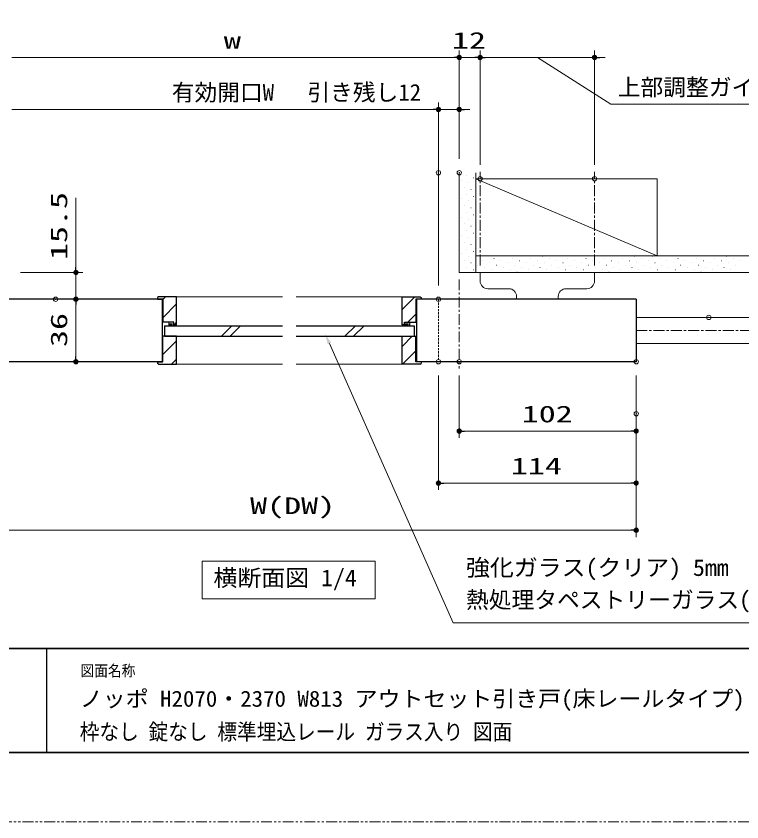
# Model space of a CAD drawing. Units: millimetres, scale not verified. Extents: x -1306 to 1306, y -607 to 607.
# Drawn here: x -910.5 to -492, y -594 to -129.2 of the extents above; entities that cross this region are included whole.
import ezdxf
from ezdxf.enums import TextEntityAlignment as Align

# ---------------------------------------------------------------- set-up
doc = ezdxf.new("R2010")
doc.units = ezdxf.units.MM
doc.header["$LTSCALE"] = 5
doc.header["$PDMODE"] = 32
doc.header["$PDSIZE"] = 2.5
for name, pattern in [('USER1', [2.5, 1.25, -0.25, 0.25, -0.25, 0.25, -0.25]), ('USER2', [0.375, 0.25, -0.125]), ('USER3', [2, 1.25, -0.25, 0.25, -0.25])]:
    doc.linetypes.add(name, pattern=pattern)
for name, color, linetype, lineweight in [('0-1_線(黄)', 2, 'Continuous', 15), ('0-3_陰線', 1, 'USER1', 9), ('0-B_点線(水)', 4, 'USER2', 9), ('0-C_中心線', 3, 'USER3', 9), ('0-D_線(白)', 7, 'Continuous', 30), ('1-0_線(水)', 4, 'Continuous', 9), ('1-1_寸法線', 3, 'Continuous', 13), ('1-2_ハッチング', 6, 'Continuous', 9), ('1-4_DEFPOINTS', 7, 'Continuous', 5), ('1-5_0', 3, 'Continuous', 25), ('1-7_点線(黄)', 2, 'USER2', 15), ('1-8_図面枠', 7, 'Continuous', 35)]:
    doc.layers.add(name, color=color, linetype=linetype, lineweight=lineweight)
doc.styles.add('ＭＳ ゴシック', font='')
doc.styles.get('ＭＳ ゴシック').set_extended_font_data('MS Gothic')

# ---------------------------------------------------------------- blocks, each defined once
blk = doc.blocks.new('_DOT')
at = {"layer": '1-5_0'}
blk.add_line((-2.5, 0), (-5, 0), dxfattribs=at)
for points in [[(0, 0), (-2.5, 0), (-2.48, 0.313)], [(0, 0), (-2.48, -0.313), (-2.5, 0)], [(0, 0), (-2.48, 0.313), (-2.421, 0.622)], [(0, 0), (-2.421, -0.622), (-2.48, -0.313)], [(0, 0), (-2.421, 0.622), (-2.324, 0.92)], [(0, 0), (-2.324, -0.92), (-2.421, -0.622)], [(0, 0), (-2.324, 0.92), (-2.191, 1.204)], [(0, 0), (-2.191, -1.204), (-2.324, -0.92)], [(0, 0), (-2.191, 1.204), (-2.023, 1.469)], [(0, 0), (-2.023, -1.469), (-2.191, -1.204)], [(0, 0), (-2.023, 1.469), (-1.822, 1.711)], [(0, 0), (-1.822, -1.711), (-2.023, -1.469)], [(0, 0), (-1.822, 1.711), (-1.594, 1.926)], [(0, 0), (-1.594, -1.926), (-1.822, -1.711)], [(0, 0), (-1.594, 1.926), (-1.34, 2.111)], [(0, 0), (-1.34, -2.111), (-1.594, -1.926)], [(0, 0), (-1.34, 2.111), (-1.064, 2.262)], [(0, 0), (-1.064, -2.262), (-1.34, -2.111)], [(0, 0), (-1.064, 2.262), (-0.773, 2.378)], [(0, 0), (-0.773, -2.378), (-1.064, -2.262)], [(0, 0), (-0.773, 2.378), (-0.468, 2.456)], [(0, 0), (-0.468, -2.456), (-0.773, -2.378)], [(0, 0), (-0.468, 2.456), (-0.157, 2.495)], [(0, 0), (-0.157, -2.495), (-0.468, -2.456)], [(0, 0), (-0.157, 2.495), (0.157, 2.495)], [(0, 0), (0.157, -2.495), (-0.157, -2.495)], [(0, 0), (0.157, 2.495), (0.468, 2.456)], [(0, 0), (0.468, 2.456), (0.773, 2.378)], [(0, 0), (0.773, 2.378), (1.064, 2.262)], [(0, 0), (1.064, 2.262), (1.34, 2.111)], [(0, 0), (1.34, 2.111), (1.594, 1.926)], [(0, 0), (1.594, 1.926), (1.822, 1.711)], [(0, 0), (1.822, 1.711), (2.023, 1.469)], [(0, 0), (2.023, 1.469), (2.191, 1.204)], [(0, 0), (2.191, 1.204), (2.324, 0.92)], [(0, 0), (2.324, 0.92), (2.421, 0.622)], [(0, 0), (2.421, 0.622), (2.48, 0.313)], [(0, 0), (2.48, 0.313), (2.5, 0)], [(0, 0), (0.468, -2.456), (0.157, -2.495)], [(0, 0), (0.773, -2.378), (0.468, -2.456)], [(0, 0), (1.064, -2.262), (0.773, -2.378)], [(0, 0), (1.34, -2.111), (1.064, -2.262)], [(0, 0), (1.594, -1.926), (1.34, -2.111)], [(0, 0), (1.822, -1.711), (1.594, -1.926)], [(0, 0), (2.023, -1.469), (1.822, -1.711)], [(0, 0), (2.191, -1.204), (2.023, -1.469)], [(0, 0), (2.324, -0.92), (2.191, -1.204)], [(0, 0), (2.421, -0.622), (2.324, -0.92)], [(0, 0), (2.48, -0.313), (2.421, -0.622)], [(0, 0), (2.5, 0), (2.48, -0.313)]]:
    blk.add_solid(points, dxfattribs=at)

msp = doc.modelspace()

# ---------------------------------------------------------------- linework, layer by layer
at = {"layer": '0-1_線(黄)'}
for p, q in [((-654.957, -277.044), (-654.957, -219.544)), ((-645.457, -277.044), (-645.457, -219.544)), ((-645.457, -223.044), (-540.957, -223.044)), ((-645.457, -267.544), (-451.458, -267.544)), ((-654.957, -277.044), (-451.458, -277.044)), ((-642.957, -281.944), (-642.957, -277.044)), ((-576.957, -281.944), (-576.957, -277.044)), ((-638.457, -286.444), (-626.417, -286.444)), ((-581.457, -286.444), (-593.417, -286.444)), ((-621.917, -290.944), (-621.917, -292.544)), ((-597.917, -290.944), (-597.917, -292.544))]:
    msp.add_line(p, q, dxfattribs=at)
msp.add_lwpolyline([(-645.457, -223.044), (-540.957, -267.544), (-540.957, -223.044)], dxfattribs=at)
msp.add_lwpolyline([(-803.259, -443.544), (-703.553, -443.544), (-703.553, -465.379), (-803.259, -465.379)], close=True, dxfattribs=at)
for centre, start, end in [((-638.457, -281.944), 180, 270), ((-581.457, -281.944), 270, 0), ((-626.417, -290.944), 0, 90), ((-593.417, -290.944), 90, 180)]:
    msp.add_arc(centre, 4.5, start, end, dxfattribs=at)
at = {"layer": '0-3_陰線', "color": 4}
msp.add_line((387.036, -594), (-1292.964, -594), dxfattribs=at)
at = {"layer": '0-B_点線(水)', "color": 6}
for p, q in [((-822.309, -307.844), (-822.309, -305.744)), ((-821.684, -307.844), (-821.684, -305.744)), ((-821.059, -307.844), (-821.059, -305.744)), ((-820.434, -307.844), (-820.434, -305.744)), ((-819.809, -307.844), (-819.809, -305.744)), ((-686.421, -307.844), (-686.421, -305.744)), ((-685.796, -307.844), (-685.796, -305.744)), ((-685.171, -307.844), (-685.171, -305.744)), ((-684.546, -307.844), (-684.546, -305.744)), ((-683.921, -307.844), (-683.921, -305.744))]:
    msp.add_line(p, q, dxfattribs=at)
at = {"layer": '0-C_中心線'}
for p, q in [((-642.957, -273.044), (-642.957, -219.047)), ((-576.957, -273.044), (-576.957, -219.047)), ((-654.957, -281.044), (-654.957, -332.544)), ((-552.953, -310.544), (-451.458, -310.544))]:
    msp.add_line(p, q, dxfattribs=at)
at = {"layer": '0-D_線(白)'}
for p, q in [((-825.959, -292.544), (-952.957, -292.544)), ((-828.459, -291.044), (-828.959, -291.544)), ((-828.959, -291.544), (-828.959, -292.544)), ((-826.209, -292.544), (-826.209, -328.544)), ((-552.953, -292.544), (-679.956, -292.544)), ((-679.706, -292.544), (-679.706, -328.544)), ((-677.456, -291.044), (-676.956, -291.544)), ((-676.956, -291.544), (-676.956, -292.544)), ((-552.953, -292.544), (-552.953, -328.544)), ((-824.959, -307.844), (-756.955, -307.844)), ((-748.955, -307.844), (-680.956, -307.844)), ((-680.956, -307.844), (-680.956, -313.844)), ((-748.955, -313.844), (-679.956, -313.844)), ((-825.959, -328.544), (-952.957, -328.544)), ((-828.959, -328.544), (-828.959, -329.544)), ((-828.459, -330.044), (-828.959, -329.544)), ((-552.953, -328.544), (-679.956, -328.544)), ((-677.456, -330.044), (-676.956, -329.544)), ((-676.956, -328.544), (-676.956, -329.544))]:
    msp.add_line(p, q, dxfattribs=at)
for points in [[(-828.959, -292.544), (-825.959, -292.544), (-825.959, -305.744)], [(-819.459, -307.244), (-817.959, -307.244), (-817.959, -291.044), (-828.459, -291.044)], [(-686.456, -307.244), (-687.956, -307.244), (-687.956, -291.044), (-677.456, -291.044)], [(-676.956, -292.544), (-679.956, -292.544), (-679.956, -305.744)], [(-819.459, -307.244), (-819.459, -305.744), (-825.959, -305.744)], [(-819.459, -307.244), (-819.459, -305.744), (-822.459, -305.744)], [(-686.456, -307.244), (-686.456, -305.744), (-679.956, -305.744)], [(-686.456, -307.244), (-686.456, -305.744), (-683.456, -305.744)], [(-824.959, -307.844), (-824.959, -313.844), (-756.955, -313.844)], [(-828.959, -328.544), (-825.959, -328.544), (-825.959, -313.844)], [(-828.459, -330.044), (-817.959, -330.044), (-817.959, -313.844), (-825.959, -313.844)], [(-677.456, -330.044), (-687.956, -330.044), (-687.956, -313.844), (-679.956, -313.844)], [(-676.956, -328.544), (-679.956, -328.544), (-679.956, -313.844)]]:
    msp.add_lwpolyline(points, dxfattribs=at)
at = {"layer": '1-0_線(水)'}
for p, q in [((-817.959, -291.044), (-756.955, -291.044)), ((-687.956, -291.044), (-748.955, -291.044)), ((-822.459, -305.744), (-822.459, -307.844)), ((-683.456, -305.744), (-683.456, -307.844)), ((-475.758, -303.044), (-552.953, -303.044)), ((-819.459, -307.244), (-819.459, -307.844)), ((-792.068, -313.844), (-786.068, -307.844)), ((-787.068, -313.844), (-781.068, -307.844)), ((-720.889, -313.844), (-714.889, -307.844)), ((-715.889, -313.844), (-709.889, -307.844)), ((-686.456, -307.244), (-686.456, -307.844)), ((-475.758, -318.044), (-552.953, -318.044)), ((-817.959, -330.044), (-756.955, -330.044)), ((-687.956, -330.044), (-748.955, -330.044))]:
    msp.add_line(p, q, dxfattribs=at)
msp.add_point((-511.101, -303.044), dxfattribs=at)
at = {"layer": '1-1_寸法線'}
for p, q in [((-912.957, -153.044), (-657.957, -153.044)), ((-657.957, -153.044), (-660.957, -153.044)), ((-654.957, -211.544), (-654.957, -149.044)), ((-654.957, -211.544), (-654.957, -149.044)), ((-654.957, -153.044), (-642.957, -153.044)), ((-645.957, -153.044), (-648.957, -153.044)), ((-642.957, -215.044), (-642.957, -149.044)), ((-642.957, -215.044), (-642.957, -149.044)), ((-642.957, -153.044), (-576.957, -153.044)), ((-642.957, -153.044), (-576.957, -153.044)), ((-639.957, -153.044), (-636.957, -153.044)), ((-576.957, -215.044), (-576.957, -149.044)), ((-573.957, -153.044), (-570.957, -153.044)), ((-666.957, -284.544), (-666.957, -179.044)), ((-666.957, -211.544), (-666.957, -179.044)), ((-654.957, -211.544), (-654.957, -179.044)), ((-912.957, -183.044), (-669.957, -183.044)), ((-669.957, -183.044), (-746.576, -183.044)), ((-654.957, -183.044), (-666.957, -183.044)), ((-651.957, -183.044), (-648.957, -183.044)), ((-875.957, -274.044), (-875.957, -233.997)), ((-907.957, -277.044), (-871.957, -277.044)), ((-875.957, -292.544), (-875.957, -277.044)), ((-907.957, -292.544), (-871.957, -292.544)), ((-879.708, -292.544), (-871.957, -292.544)), ((-875.957, -295.544), (-875.957, -298.544)), ((-875.957, -295.544), (-875.957, -325.544)), ((-907.957, -328.544), (-871.957, -328.544)), ((-666.957, -336.544), (-666.957, -402.544)), ((-654.957, -336.544), (-654.957, -372.544)), ((-552.953, -336.544), (-552.953, -372.544)), ((-552.953, -336.544), (-552.953, -429.776)), ((-552.953, -366.544), (-552.953, -402.544)), ((-555.953, -368.544), (-651.957, -368.544)), ((-555.953, -398.544), (-663.957, -398.544)), ((-949.957, -425.776), (-555.953, -425.776))]:
    msp.add_line(p, q, dxfattribs=at)
for points in [[(-609.957, -153.044), (-567.626, -180.093), (-436.007, -180.093)], [(-402.926, -479.266), (-658.489, -479.266), (-729.761, -318.078)]]:
    msp.add_lwpolyline(points, dxfattribs=at)
msp.add_solid([(-732.355, -312.668), (-728.822, -317.628), (-730.701, -318.529)], dxfattribs=at)
at = {"layer": '1-2_ハッチング'}
for p, q in [((-654.851, -219.909), (-654.801, -219.909)), ((-650.874, -221.235), (-650.824, -221.235)), ((-646.896, -222.561), (-646.846, -222.561)), ((-653.525, -223.887), (-653.475, -223.887)), ((-649.548, -225.212), (-649.498, -225.212)), ((-645.571, -226.538), (-645.521, -226.538)), ((-654.851, -230.516), (-654.801, -230.516)), ((-652.2, -227.864), (-652.15, -227.864)), ((-650.874, -231.842), (-650.824, -231.842)), ((-648.222, -229.19), (-648.172, -229.19)), ((-653.525, -234.493), (-653.475, -234.493)), ((-649.548, -235.819), (-649.498, -235.819)), ((-646.896, -233.167), (-646.846, -233.167)), ((-654.851, -241.122), (-654.801, -241.122)), ((-652.2, -238.471), (-652.15, -238.471)), ((-648.222, -239.797), (-648.172, -239.797)), ((-645.571, -237.145), (-645.521, -237.145)), ((-653.525, -245.1), (-653.475, -245.1)), ((-650.874, -242.448), (-650.824, -242.448)), ((-646.896, -243.774), (-646.846, -243.774)), ((-652.2, -249.077), (-652.15, -249.077)), ((-649.548, -246.426), (-649.498, -246.426)), ((-648.222, -250.403), (-648.172, -250.403)), ((-645.571, -247.752), (-645.521, -247.752)), ((-654.851, -251.729), (-654.801, -251.729)), ((-650.874, -253.055), (-650.824, -253.055)), ((-646.896, -254.381), (-646.846, -254.381)), ((-653.525, -255.706), (-653.475, -255.706)), ((-652.2, -259.684), (-652.15, -259.684)), ((-649.548, -257.032), (-649.498, -257.032)), ((-645.571, -258.358), (-645.521, -258.358)), ((-654.851, -262.336), (-654.801, -262.336)), ((-650.874, -263.661), (-650.824, -263.661)), ((-648.222, -261.01), (-648.172, -261.01)), ((-653.525, -266.313), (-653.475, -266.313)), ((-649.548, -267.639), (-649.498, -267.639)), ((-646.896, -264.987), (-646.846, -264.987)), ((-645.571, -268.965), (-645.521, -268.965)), ((-638.941, -267.639), (-638.891, -267.639)), ((-634.964, -268.965), (-634.914, -268.965)), ((-628.335, -267.639), (-628.285, -267.639)), ((-624.357, -268.965), (-624.307, -268.965)), ((-617.728, -267.639), (-617.678, -267.639)), ((-613.751, -268.965), (-613.701, -268.965)), ((-607.122, -267.639), (-607.072, -267.639)), ((-603.144, -268.965), (-603.094, -268.965)), ((-596.515, -267.639), (-596.465, -267.639)), ((-592.538, -268.965), (-592.488, -268.965)), ((-585.908, -267.639), (-585.858, -267.639)), ((-581.931, -268.965), (-581.881, -268.965)), ((-575.302, -267.639), (-575.252, -267.639)), ((-571.324, -268.965), (-571.274, -268.965)), ((-564.695, -267.639), (-564.645, -267.639)), ((-560.718, -268.965), (-560.668, -268.965)), ((-554.089, -267.639), (-554.039, -267.639)), ((-550.111, -268.965), (-550.061, -268.965)), ((-543.482, -267.639), (-543.432, -267.639)), ((-539.505, -268.965), (-539.455, -268.965)), ((-532.875, -267.639), (-532.825, -267.639)), ((-528.898, -268.965), (-528.848, -268.965)), ((-522.269, -267.639), (-522.219, -267.639)), ((-518.291, -268.965), (-518.241, -268.965)), ((-511.662, -267.639), (-511.612, -267.639)), ((-507.685, -268.965), (-507.635, -268.965)), ((-501.056, -267.639), (-501.006, -267.639)), ((-497.078, -268.965), (-497.028, -268.965)), ((-654.851, -272.942), (-654.801, -272.942)), ((-652.2, -270.291), (-652.15, -270.291)), ((-648.222, -271.616), (-648.172, -271.616)), ((-644.245, -272.942), (-644.195, -272.942)), ((-641.593, -270.291), (-641.543, -270.291)), ((-637.616, -271.616), (-637.566, -271.616)), ((-633.638, -272.942), (-633.588, -272.942)), ((-630.986, -270.291), (-630.936, -270.291)), ((-627.009, -271.616), (-626.959, -271.616)), ((-623.032, -272.942), (-622.982, -272.942)), ((-620.38, -270.291), (-620.33, -270.291)), ((-616.402, -271.616), (-616.352, -271.616)), ((-612.425, -272.942), (-612.375, -272.942)), ((-609.773, -270.291), (-609.723, -270.291)), ((-605.796, -271.616), (-605.746, -271.616)), ((-601.818, -272.942), (-601.768, -272.942)), ((-599.167, -270.291), (-599.117, -270.291)), ((-595.189, -271.616), (-595.139, -271.616)), ((-591.212, -272.942), (-591.162, -272.942)), ((-588.56, -270.291), (-588.51, -270.291)), ((-584.583, -271.616), (-584.533, -271.616)), ((-580.605, -272.942), (-580.555, -272.942)), ((-577.953, -270.291), (-577.903, -270.291)), ((-573.976, -271.616), (-573.926, -271.616)), ((-569.998, -272.942), (-569.948, -272.942)), ((-567.347, -270.291), (-567.297, -270.291)), ((-563.369, -271.616), (-563.319, -271.616)), ((-559.392, -272.942), (-559.342, -272.942)), ((-556.74, -270.291), (-556.69, -270.291)), ((-552.763, -271.616), (-552.713, -271.616)), ((-548.785, -272.942), (-548.735, -272.942)), ((-546.134, -270.291), (-546.084, -270.291)), ((-542.156, -271.616), (-542.106, -271.616)), ((-538.179, -272.942), (-538.129, -272.942)), ((-535.527, -270.291), (-535.477, -270.291)), ((-531.55, -271.616), (-531.5, -271.616)), ((-527.572, -272.942), (-527.522, -272.942)), ((-524.92, -270.291), (-524.87, -270.291)), ((-520.943, -271.616), (-520.893, -271.616)), ((-516.965, -272.942), (-516.915, -272.942)), ((-514.314, -270.291), (-514.264, -270.291)), ((-510.336, -271.616), (-510.286, -271.616)), ((-506.359, -272.942), (-506.309, -272.942)), ((-503.707, -270.291), (-503.657, -270.291)), ((-499.73, -271.616), (-499.68, -271.616)), ((-495.752, -272.942), (-495.702, -272.942)), ((-493.101, -270.291), (-493.051, -270.291)), ((-653.525, -276.92), (-653.475, -276.92)), ((-650.874, -274.268), (-650.824, -274.268)), ((-646.896, -275.594), (-646.846, -275.594)), ((-642.919, -276.92), (-642.869, -276.92)), ((-640.267, -274.268), (-640.217, -274.268)), ((-636.29, -275.594), (-636.24, -275.594)), ((-632.312, -276.92), (-632.262, -276.92)), ((-629.661, -274.268), (-629.611, -274.268)), ((-625.683, -275.594), (-625.633, -275.594)), ((-621.706, -276.92), (-621.656, -276.92)), ((-619.054, -274.268), (-619.004, -274.268)), ((-615.077, -275.594), (-615.027, -275.594)), ((-611.099, -276.92), (-611.049, -276.92)), ((-608.447, -274.268), (-608.397, -274.268)), ((-604.47, -275.594), (-604.42, -275.594)), ((-600.492, -276.92), (-600.442, -276.92)), ((-597.841, -274.268), (-597.791, -274.268)), ((-593.863, -275.594), (-593.813, -275.594)), ((-589.886, -276.92), (-589.836, -276.92)), ((-587.234, -274.268), (-587.184, -274.268)), ((-583.257, -275.594), (-583.207, -275.594)), ((-579.279, -276.92), (-579.229, -276.92)), ((-576.628, -274.268), (-576.578, -274.268)), ((-572.65, -275.594), (-572.6, -275.594)), ((-568.673, -276.92), (-568.623, -276.92)), ((-566.021, -274.268), (-565.971, -274.268)), ((-562.044, -275.594), (-561.994, -275.594)), ((-558.066, -276.92), (-558.016, -276.92)), ((-555.414, -274.268), (-555.364, -274.268)), ((-551.437, -275.594), (-551.387, -275.594)), ((-547.459, -276.92), (-547.409, -276.92)), ((-544.808, -274.268), (-544.758, -274.268)), ((-540.83, -275.594), (-540.78, -275.594)), ((-536.853, -276.92), (-536.803, -276.92)), ((-534.201, -274.268), (-534.151, -274.268)), ((-530.224, -275.594), (-530.174, -275.594)), ((-526.246, -276.92), (-526.196, -276.92)), ((-523.595, -274.268), (-523.545, -274.268)), ((-519.617, -275.594), (-519.567, -275.594)), ((-515.64, -276.92), (-515.59, -276.92)), ((-512.988, -274.268), (-512.938, -274.268)), ((-509.011, -275.594), (-508.961, -275.594)), ((-505.033, -276.92), (-504.983, -276.92)), ((-502.381, -274.268), (-502.331, -274.268)), ((-498.404, -275.594), (-498.354, -275.594)), ((-494.426, -276.92), (-494.376, -276.92)), ((-825.959, -292.631), (-824.372, -291.044)), ((-687.956, -298.481), (-680.519, -291.044)), ((-825.959, -303.237), (-817.959, -295.237)), ((-684.613, -305.744), (-679.956, -301.087)), ((-819.359, -307.244), (-817.959, -305.844)), ((-687.956, -319.694), (-682.106, -313.844)), ((-825.959, -324.451), (-817.959, -316.451)), ((-687.7, -330.044), (-679.956, -322.301)), ((-820.946, -330.044), (-817.959, -327.057))]:
    msp.add_line(p, q, dxfattribs=at)
at = {"layer": '1-4_DEFPOINTS'}
for p in [(-654.957, -153.044), (-642.957, -153.044), (-576.957, -153.044), (-666.957, -183.044), (-654.957, -183.044), (-666.957, -219.544), (-654.957, -219.544), (-642.957, -223.044), (-576.957, -223.044), (-887.708, -292.544), (-875.957, -292.544), (-666.957, -292.544), (-875.957, -328.544), (-666.957, -328.544), (-654.957, -328.544), (-552.953, -328.544), (-552.953, -358.544), (-654.957, -368.544), (-666.957, -398.544), (-552.953, -425.776)]:
    msp.add_point(p, dxfattribs=at)
at = {"layer": '1-5_0', "color": 7}
msp.add_line((-892.964, -494), (-892.964, -554), dxfattribs=at)
msp.add_line((-892.964, -494), (-892.964, -554), dxfattribs=at)
at = {"layer": '1-7_点線(黄)'}
msp.add_line((-666.957, -292.544), (-666.957, -328.544), dxfattribs=at)
at = {"layer": '1-8_図面枠'}
msp.add_line((-1252.964, -494), (347.036, -494), dxfattribs=at)
msp.add_lwpolyline([(-1252.964, -554), (347.036, -554), (347.036, 554), (-1252.964, 554)], close=True, dxfattribs=at)

# ---------------------------------------------------------------- block references
at = {"layer": '1-1_寸法線', "xscale": 0.6, "yscale": 0.6}
for p in [(-654.957, -153.044), (-654.957, -153.044), (-642.957, -153.044), (-666.957, -183.044), (-666.957, -183.044), (-552.953, -368.544), (-552.953, -398.544), (-552.953, -425.776)]:
    msp.add_blockref('_DOT', p, dxfattribs=at)
for p, rotation in [((-642.957, -153.044), 180), ((-576.957, -153.044), 180), ((-654.957, -183.044), 180), ((-875.957, -277.044), 270), ((-875.957, -292.544), 90), ((-875.957, -292.544), 90), ((-875.957, -328.544), 270), ((-654.957, -368.544), 180), ((-666.957, -398.544), 180)]:
    msp.add_blockref('_DOT', p, dxfattribs=dict(at, rotation=rotation))

# ---------------------------------------------------------------- texts
at = {"layer": '0-1_線(黄)', "style": 'ＭＳ ゴシック', "width": 1.05}
msp.add_text('横断面図 1/4', height=9.621, dxfattribs=at).set_placement((-796.683, -460.923), align=Align.BOTTOM_LEFT)
at = {"layer": '1-1_寸法線', "style": 'ＭＳ ゴシック'}
for s, height, width, p in [('12', 9.604, 1.5, (-659.195, -150.895)), ('w', 9.604, 1.5, (-790.695, -150.895)), ('102', 9.604, 1.5, (-618.955, -366.395)), ('114', 9.604, 1.5, (-625.193, -396.395)), ('W(DW)', 9.604, 1.5, (-775.574, -419.341)), ('強化ガラス(クリア) 5mm', 9.621, 1.05, (-651.089, -455.016))]:
    msp.add_text(s, height=height, dxfattribs=dict(at, width=width)).set_placement(p, align=Align.BOTTOM_LEFT)
for s, height, p in [('有効開口W', 9.604, (-820.695, -180.895)), ('引き残し12', 9.621, (-742.576, -180.895)), ('上部調整ガイド巾 66', 9.621, (-563.626, -177.943)), ('熱処理タペストリーガラス(フロスト) 5mm', 9.621, (-651.089, -473.587))]:
    msp.add_text(s, height=height, dxfattribs=at).set_placement(p, align=Align.BOTTOM_LEFT)
at = {"layer": '1-1_寸法線', "style": 'ＭＳ ゴシック', "width": 1.5}
for s, p in [('15.5', (-878.107, -269.901)), ('36', (-878.107, -320.068))]:
    msp.add_text(s, height=9.604, rotation=90, dxfattribs=at).set_placement(p, align=Align.BOTTOM_LEFT)
at = {"layer": '1-8_図面枠', "style": 'ＭＳ ゴシック'}
for s, height, width, p in [('図面名称', 6.452, 0.9, (-873.367, -511.963)), ('ノッポ H2070・2370 W813 アウトセット引き戸(床レールタイプ)', 9.236, 1.05, (-873.76, -530.357)), ('枠なし 錠なし 標準埋込レール ガラス入り 図面', 9.236, 0.9, (-873.76, -549.409))]:
    msp.add_text(s, height=height, dxfattribs=dict(at, width=width)).set_placement(p, align=Align.BOTTOM_LEFT)

doc.saveas('drawing.dxf')
